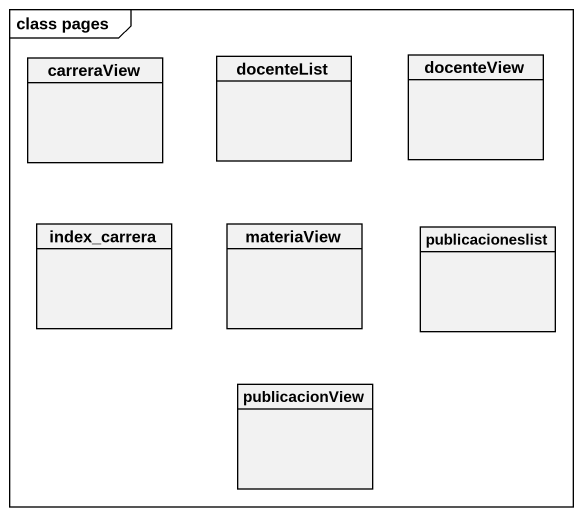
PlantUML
@startuml
mainframe class pages
hide circle
hide empty members
class carreraView
class docenteList
class docenteView
class index_carrera
class materiaView
class publicacioneslist
class publicacionView
@enduml
